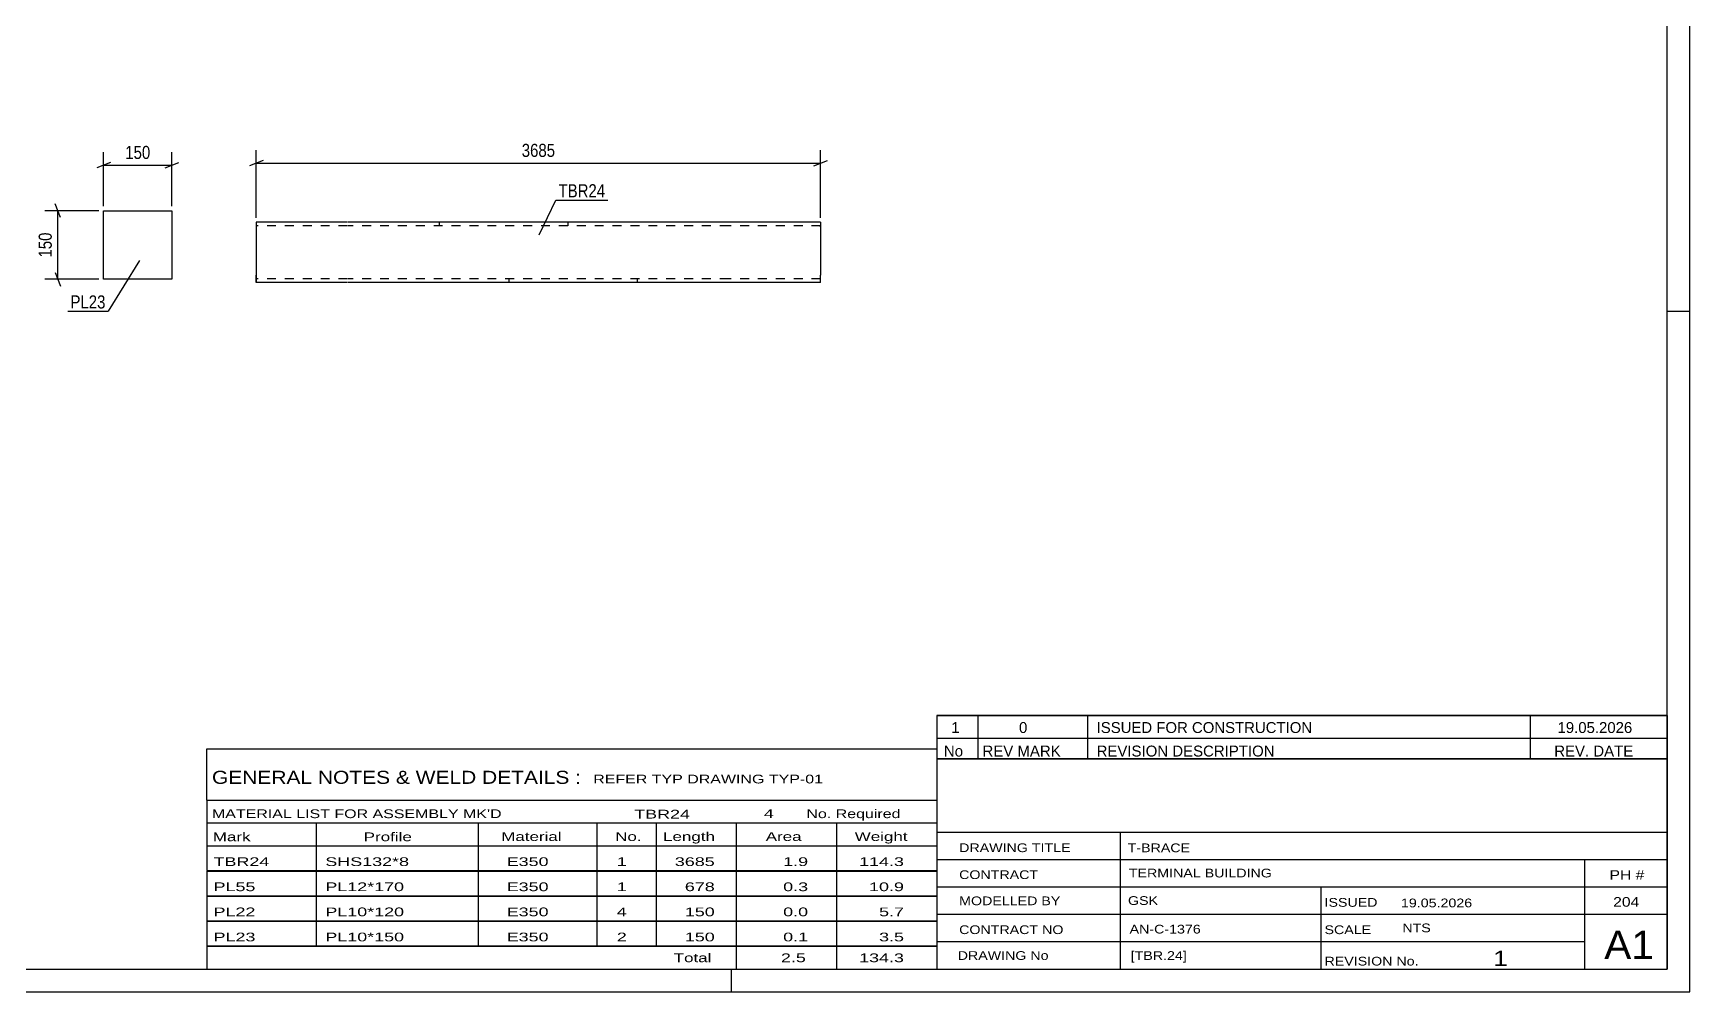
# Model space of a CAD drawing. Header units: millimetres. Extents: x 0 to 594, y 0 to 420.
# Drawn here: x 231 to 594, y 0 to 210 of the extents above; entities that cross this region are included whole.
import ezdxf

# ---------------------------------------------------------------- set-up
doc = ezdxf.new("R2010")
doc.units = ezdxf.units.MM
doc.linetypes.add('DXK_LINE_DOT2', pattern=[3.9198, 1.9599, -1.9599])
doc.styles.add('Arial Narrow', font='ARIALN.TTF', dxfattribs={"height": 0.2})

# ---------------------------------------------------------------- blocks, each defined once
blk = doc.blocks.new('Unknown-489684812-1163')
at = {"color": 5, "linetype": 'Continuous'}
for p, q in [((594, 0), (594, 420)), ((589, 5), (589, 415)), ((594, 149), (589, 149)), ((5, 5), (589, 5)), ((384, 0), (384, 5)), ((0, 0), (594, 0))]:
    blk.add_line(p, q, dxfattribs=at)
blk = doc.blocks.new('Unknown-489684812-5785')
at = {"color": 7, "linetype": 'Continuous'}
for p, q in [((429, 51.05), (429, 5)), ((429, 51.05), (589, 51.05)), ((589, 51), (589, 5)), ((429, 35), (589, 35)), ((469.14, 35), (469.14, 5)), ((571, 5.05), (571, 29.05)), ((429, 29), (589, 29)), ((429, 23), (589, 23)), ((513.14, 23), (513.14, 5)), ((429, 17), (589, 17)), ((429, 11), (571, 11)), ((429, 5), (589, 5))]:
    blk.add_line(p, q, dxfattribs=at)
at = {"color": 7, "style": 'Arial Narrow'}
for s, height, width, p in [('DRAWING TITLE', 1.9089, 1.425378, (433.88, 30.61)), ('T-BRACE', 1.909, 1.425378, (470.81, 30.59)), ('CONTRACT', 1.909, 1.425378, (433.88, 24.71)), ('TERMINAL BUILDING', 1.9089, 1.425378, (471.06, 25.07)), ('MODELLED BY', 1.9089, 1.425378, (433.88, 18.98)), ('GSK', 1.909, 1.425378, (470.88, 19.04)), ('ISSUED', 1.909, 1.425378, (513.94, 18.64)), ('19.05.2026', 1.909, 1.425378, (530.69, 18.52)), ('CONTRACT NO', 1.9089, 1.425378, (433.88, 12.66)), ('AN-C-1376', 1.909, 1.425378, (471.23, 12.78)), ('SCALE', 1.909, 1.425378, (513.94, 12.65)), ('A1', 6.204, 1.25, (575.24, 7.2)), ('DRAWING No', 1.909, 1.425378, (433.56, 7)), ('[TBR.24]', 1.909, 1.425378, (471.46, 6.99)), ('REVISION No.', 1.9089, 1.425378, (513.94, 5.77)), ('1', 3.34, 1.5, (550.91, 5.68))]:
    blk.add_text(s, height=height, dxfattribs=dict(at, width=width)).set_placement(p)
at = {"color": 7, "linetype": 'Continuous', "style": 'Arial Narrow'}
for s, height, width, p in [('PH #', 2.1, 1.42538, (576.4, 24.55)), ('204', 2.1, 1.42538, (577.19, 18.65)), ('NTS', 1.909, 1.425378, (531, 13.05))]:
    blk.add_text(s, height=height, dxfattribs=dict(at, width=width)).set_placement(p)
blk = doc.blocks.new('Unknown-489684812-5786')
at = {"color": 7, "linetype": 'Continuous'}
for p, q in [((429, 60.55), (589, 60.55)), ((589, 60.55), (429, 60.55)), ((429, 60.55), (429, 55.55)), ((438, 60.55), (438, 55.55)), ((462, 60.55), (462, 55.55)), ((559, 60.55), (559, 55.55)), ((589, 60.55), (589, 55.55)), ((429, 55.55), (589, 55.55)), ((429, 55.55), (429, 51.05)), ((429, 55.55), (589, 55.55)), ((438, 55.55), (438, 51.05)), ((462, 55.55), (462, 51.05)), ((559, 55.55), (559, 51.05)), ((589, 55.55), (589, 51.05)), ((589, 51.05), (429, 51.05))]:
    blk.add_line(p, q, dxfattribs=at)
at = {"color": 7, "linetype": 'Continuous', "style": 'Arial Narrow'}
for s, height, width, p in [('1', 2.39, 1.196471, (432.16, 56.7)), ('0', 2.39, 1.196471, (447, 56.7)), ('ISSUED FOR CONSTRUCTION', 2.3861, 1.196471, (464, 56.7)), ('19.05.2026', 2.386, 1.196471, (565, 56.7)), ('No', 2.386, 1.2, (430.54, 51.55)), ('REV MARK', 2.386, 1.2, (439, 51.55)), ('REVISION DESCRIPTION', 2.3861, 1.2, (464, 51.55)), ('REV. DATE', 2.386, 1.2, (564.28, 51.55))]:
    blk.add_text(s, height=height, dxfattribs=dict(at, width=width)).set_placement(p)
blk = doc.blocks.new('Unknown-489684812-5787')
at = {"color": 7, "linetype": 'Continuous'}
for p, q in [((269, 53.25), (429, 53.25)), ((269, 42), (269, 53.25)), ((429, 53.25), (429, 42)), ((269, 42), (429, 42)), ((269, 42), (269, 37)), ((429, 42), (429, 37)), ((269, 37), (429, 37)), ((269, 37), (269, 32)), ((293, 37), (293, 32)), ((328.5, 37), (328.5, 32)), ((354.5, 37), (354.5, 32)), ((367.5, 37), (367.5, 32)), ((385, 37), (385, 32)), ((407, 37), (407, 32)), ((429, 37), (429, 32)), ((269, 32), (429, 32)), ((269, 31.95), (269, 26.55)), ((269, 31.95), (429, 31.95)), ((293, 32), (293, 26.5)), ((328.5, 32), (328.5, 26.5)), ((354.5, 32), (354.5, 26.5)), ((367.5, 32), (367.5, 26.5)), ((385, 32), (385, 26.5)), ((407, 32), (407, 26.5)), ((429, 31.95), (429, 26.55)), ((269, 26.55), (429, 26.55)), ((269, 26.45), (269, 21.05)), ((269, 26.45), (429, 26.45)), ((293, 26.5), (293, 21)), ((328.5, 26.5), (328.5, 21)), ((354.5, 26.5), (354.5, 21)), ((367.5, 26.5), (367.5, 21)), ((385, 26.5), (385, 21)), ((407, 26.5), (407, 21)), ((429, 26.45), (429, 21.05)), ((269, 21.05), (429, 21.05)), ((269, 20.95), (269, 15.55)), ((269, 20.95), (429, 20.95)), ((293, 21), (293, 15.5)), ((328.5, 21), (328.5, 15.5)), ((354.5, 21), (354.5, 15.5)), ((367.5, 21), (367.5, 15.5)), ((385, 21), (385, 15.5)), ((407, 21), (407, 15.5)), ((429, 20.95), (429, 15.55)), ((269, 15.55), (429, 15.55)), ((269, 15.45), (269, 10.05)), ((269, 15.45), (429, 15.45)), ((293, 15.5), (293, 10)), ((328.5, 15.5), (328.5, 10)), ((354.5, 15.5), (354.5, 10)), ((367.5, 15.5), (367.5, 10)), ((385, 15.5), (385, 10)), ((407, 15.5), (407, 10)), ((429, 15.45), (429, 10.05)), ((269, 10.05), (429, 10.05)), ((269, 10), (429, 10)), ((269, 10), (269, 5)), ((385, 10), (385, 5)), ((407, 10), (407, 5)), ((429, 10), (429, 5)), ((269, 5), (429, 5))]:
    blk.add_line(p, q, dxfattribs=at)
at = {"color": 7, "style": 'Arial Narrow'}
for s, height, width, p in [('GENERAL NOTES & WELD DETAILS :', 2.8633, 1.4, (270.15, 45.56)), ('REFER TYP DRAWING TYP-01', 1.9089, 1.6, (353.7, 45.66)), ("MATERIAL LIST FOR ASSEMBLY MK'D", 1.9089, 1.6, (270.15, 38.06)), ('4', 1.91, 1.794707, (391.08, 38.06)), ('No. Required', 1.9089, 1.6, (400.41, 38.06)), ('TBR24', 1.909, 1.794707, (362.68, 37.97)), ('Mark', 1.909, 1.7, (270.34, 33)), ('Profile', 1.909, 1.7, (303.41, 33)), ('Material', 1.909, 1.7, (333.54, 33.06)), ('No.', 1.909, 1.7, (358.5, 33.06)), ('Length', 1.909, 1.7, (369, 33.06)), ('Area', 1.909, 1.7, (391.5, 33.06)), ('Weight', 1.909, 1.7, (411, 33.06))]:
    blk.add_text(s, height=height, dxfattribs=dict(at, width=width)).set_placement(p)
at = {"color": 7, "linetype": 'Continuous', "style": 'Arial Narrow'}
for s, height, width, p in [('TBR24', 1.909, 1.794707, (270.5, 27.56)), ('SHS132*8', 1.909, 1.794707, (295, 27.56)), ('E350', 1.909, 1.794707, (334.74, 27.56)), ('1', 1.91, 1.794707, (358.86, 27.56)), ('3685', 1.909, 1.794707, (371.58, 27.56)), ('1.9', 1.909, 1.794707, (395.32, 27.56)), ('114.3', 1.909, 1.794707, (411.96, 27.56)), ('PL55', 1.909, 1.794707, (270.5, 22.06)), ('PL12*170', 1.909, 1.794707, (295, 22.06)), ('E350', 1.909, 1.794707, (334.74, 22.06)), ('1', 1.91, 1.794707, (358.86, 22.06)), ('678', 1.909, 1.794707, (373.77, 22.06)), ('0.3', 1.909, 1.794707, (395.32, 22.06)), ('10.9', 1.909, 1.794707, (414.14, 22.06)), ('PL22', 1.909, 1.794707, (270.5, 16.56)), ('PL10*120', 1.909, 1.794707, (295, 16.56)), ('E350', 1.909, 1.794707, (334.74, 16.56)), ('4', 1.91, 1.794707, (358.86, 16.56)), ('150', 1.909, 1.794707, (373.77, 16.56)), ('0.0', 1.909, 1.794707, (395.32, 16.56)), ('5.7', 1.909, 1.794707, (416.33, 16.56)), ('PL23', 1.909, 1.794707, (270.5, 11.06)), ('PL10*150', 1.909, 1.794707, (295, 11.06)), ('E350', 1.909, 1.794707, (334.74, 11.06)), ('2', 1.91, 1.794707, (358.86, 11.06)), ('150', 1.909, 1.794707, (373.77, 11.06)), ('0.1', 1.909, 1.794707, (395.32, 11.06)), ('3.5', 1.909, 1.794707, (416.33, 11.06)), ('Total', 1.909, 1.7, (371.33, 6.5)), ('2.5', 1.909, 1.794707, (394.83, 6.5)), ('134.3', 1.909, 1.794707, (411.96, 6.5))]:
    blk.add_text(s, height=height, dxfattribs=dict(at, width=width)).set_placement(p)
blk = doc.blocks.new('Part-489684812-1414 - 1386')
at = {"color": 2, "linetype": 'Continuous'}
for p, q in [((299.86, 168.58), (279.86, 168.58)), ((279.86, 168.58), (279.86, 156.98)), ((383.41, 168.58), (299.96, 168.58)), ((403.51, 168.58), (383.51, 168.58)), ((403.51, 168.58), (403.51, 168.11)), ((403.51, 168.11), (403.51, 167.59)), ((403.51, 167.59), (403.51, 156.98)), ((279.86, 155.38), (279.86, 156.98)), ((403.51, 155.38), (403.51, 156.98)), ((299.86, 155.38), (279.86, 155.38)), ((383.41, 155.38), (299.96, 155.38)), ((403.51, 155.38), (383.51, 155.38))]:
    blk.add_line(p, q, dxfattribs=at)
at = {"color": 7, "linetype": 'DXK_LINE_DOT2'}
for p, q in [((299.86, 167.78), (279.86, 167.78)), ((383.41, 167.78), (299.96, 167.78)), ((319.96, 168.58), (319.96, 167.78)), ((348.13, 168.58), (348.13, 167.78)), ((403.51, 167.78), (383.51, 167.78)), ((403.51, 167.59), (403.51, 167.72)), ((279.86, 156.98), (279.86, 155.5)), ((299.86, 156.18), (279.86, 156.18)), ((383.41, 156.18), (299.96, 156.18)), ((335.24, 155.38), (335.24, 156.18)), ((363.41, 155.38), (363.41, 156.18)), ((403.51, 156.18), (383.51, 156.18))]:
    blk.add_line(p, q, dxfattribs=at)
blk = doc.blocks.new('Part-489684812-1712 - 1696')
at = {"color": 2, "linetype": 'Continuous'}
for p, q in [((246.39, 171.09), (261.39, 171.09)), ((246.39, 156.09), (246.39, 171.09)), ((261.39, 171.09), (261.39, 156.09)), ((261.39, 156.09), (246.39, 156.09))]:
    blk.add_line(p, q, dxfattribs=at)
blk = doc.blocks.new('StraightDimension-489684812-1420 - 1386')
at = {"color": 7, "linetype": 'Continuous'}
for p, q in [((281.36, 182.14), (278.36, 180.94)), ((279.86, 169.58), (279.86, 184.39)), ((279.86, 181.54), (403.51, 181.54)), ((402.01, 180.94), (405.01, 182.14)), ((403.51, 169.58), (403.51, 184.39))]:
    blk.add_line(p, q, dxfattribs=at)
at = {"color": 0}
blk.add_wipeout([(345.94, 182.29), (345.94, 186.49), (337.43, 186.49), (337.43, 182.29)], dxfattribs=at)
at = {"color": 3, "style": 'Arial Narrow'}
blk.add_text('3685', height=2.863, dxfattribs=at).set_placement((338.03, 182.89))
blk = doc.blocks.new('StraightDimension-489684812-1716 - 1696')
at = {"color": 7, "linetype": 'Continuous'}
for p, q in [((247.89, 181.69), (244.89, 180.49)), ((246.39, 172.09), (246.39, 183.94)), ((259.89, 180.49), (262.89, 181.69)), ((261.39, 172.09), (261.39, 183.94)), ((246.39, 181.09), (261.39, 181.09))]:
    blk.add_line(p, q, dxfattribs=at)
at = {"color": 0}
blk.add_wipeout([(257.24, 181.84), (257.24, 186.04), (250.55, 186.04), (250.55, 181.84)], dxfattribs=at)
at = {"color": 3, "style": 'Arial Narrow'}
blk.add_text('150', height=2.863, dxfattribs=at).set_placement((251.15, 182.44))
blk = doc.blocks.new('StraightDimension-489684812-1727 - 1696')
at = {"color": 7, "linetype": 'Continuous'}
for p, q in [((245.39, 171.09), (233.54, 171.09)), ((236.99, 169.59), (235.79, 172.59)), ((236.39, 156.09), (236.39, 171.09)), ((235.79, 157.59), (236.99, 154.59)), ((245.39, 156.09), (233.54, 156.09))]:
    blk.add_line(p, q, dxfattribs=at)
at = {"color": 0}
blk.add_wipeout([(235.64, 166.93), (231.44, 166.93), (231.44, 160.25), (235.64, 160.25)], dxfattribs=at)
at = {"color": 3, "style": 'Arial Narrow'}
blk.add_text('150', height=2.863, rotation=90.0002, dxfattribs=at).set_placement((235.04, 160.85))
blk = doc.blocks.new('Mark-489684812-1409 - 1386')
at = {"color": 0}
blk.add_wipeout([(356.32, 174.04), (356.32, 177.04), (346.09, 177.04), (346.09, 174.04)], dxfattribs=at)
blk.add_wipeout([(356.32, 174.04), (356.32, 177.04), (346.09, 177.04), (346.09, 174.04)], dxfattribs=at)
at = {"color": 30, "linetype": 'Continuous'}
for p, q in [((341.82, 165.79), (345.49, 173.44)), ((345.49, 173.44), (356.92, 173.44))]:
    blk.add_line(p, q, dxfattribs=at)
at = {"color": 3, "style": 'Arial Narrow'}
blk.add_text('TBR24', height=2.863, dxfattribs=at).set_placement((346.09, 174.04))
blk = doc.blocks.new('Mark-489684812-1708 - 1696')
at = {"color": 0}
blk.add_wipeout([(246.82, 149.69), (246.82, 152.69), (239.14, 152.69), (239.14, 149.69)], dxfattribs=at)
blk.add_wipeout([(246.82, 149.69), (246.82, 152.69), (239.14, 152.69), (239.14, 149.69)], dxfattribs=at)
at = {"color": 30, "linetype": 'Continuous'}
for p in [(254.3, 160.18), (238.54, 149.09)]:
    blk.add_line(p, (247.42, 149.09), dxfattribs=at)
at = {"color": 3, "style": 'Arial Narrow'}
blk.add_text('PL23', height=2.863, dxfattribs=at).set_placement((239.14, 149.69))

msp = doc.modelspace()

# ---------------------------------------------------------------- block references
for name in ['Unknown-489684812-1163', 'Part-489684812-1712 - 1696', 'Part-489684812-1414 - 1386', 'Unknown-489684812-5786', 'Unknown-489684812-5787', 'Unknown-489684812-5785']:
    msp.add_blockref(name, (0, 0))

# ---------------------------------------------------------------- next in the draw order: block references
for name in ['StraightDimension-489684812-1716 - 1696', 'StraightDimension-489684812-1420 - 1386']:
    msp.add_blockref(name, (0, 0))

# ---------------------------------------------------------------- next in the draw order: block references
for name in ['Mark-489684812-1409 - 1386', 'StraightDimension-489684812-1727 - 1696']:
    msp.add_blockref(name, (0, 0))

# ---------------------------------------------------------------- next in the draw order: block references
msp.add_blockref('Mark-489684812-1708 - 1696', (0, 0))

doc.saveas('drawing.dxf')
